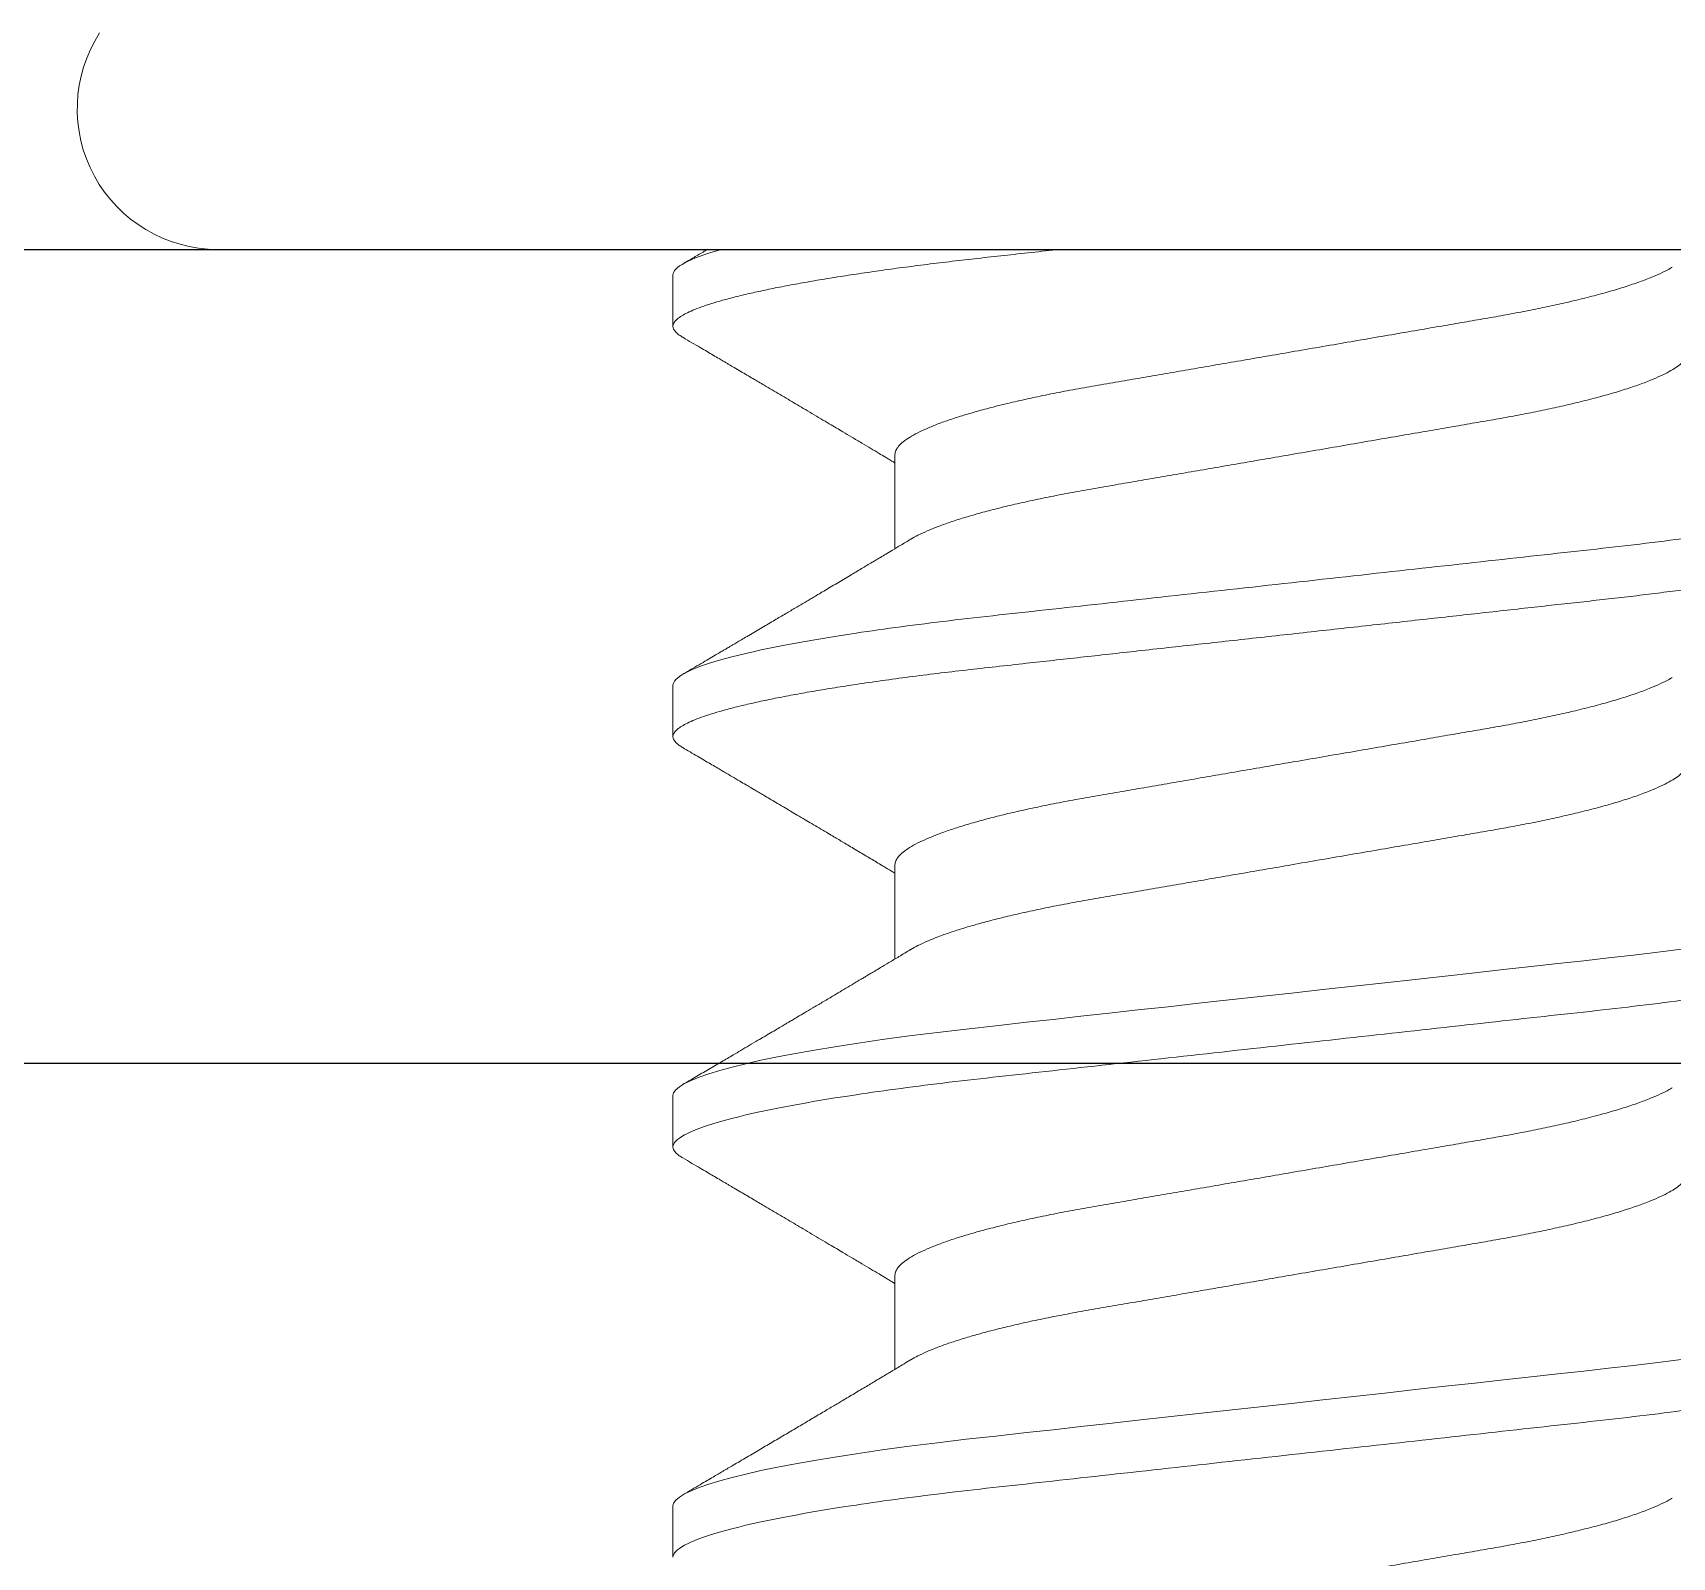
# Model space of a CAD drawing. Extents: x -22 to 360, y -93 to 44.
# Drawn here: x 5.8404 to 6.0922, y 28.1764 to 28.4104 of the extents above; entities that cross this region are included whole.
import ezdxf

# ---------------------------------------------------------------- set-up
doc = ezdxf.new("R2010")
doc.units = 0
doc.header["$MEASUREMENT"] = 0
doc.linetypes.add('SLD-Solid', pattern=[0])
doc.layers.get('0').update_dxf_attribs({"linetype": 'CONTINUOUS'})
doc.layers.add('VENT', color=5, linetype='CONTINUOUS')

# ---------------------------------------------------------------- blocks, each defined once
blk = doc.blocks.new('3203-1_Sash_Component')
for p, q in [((1.206998804752649, 2.189975178559418), (0.7222365883958766, 2.189975178559417)), ((0.5249989423481649, 2.064975178559417), (1.206998804752649, 2.064975178559417))]:
    blk.add_line(p, q)
blk = doc.blocks.new('3203_Sash_Assembly')
blk.add_blockref('3203-1_Sash_Component', (0, 0))
blk = doc.blocks.new('No 10 1.5 in')
at = {"color": 7, "linetype": 'SLD-Solid', "lineweight": 15}
for p, q in [((0, 0.1649385479491485), (0, -0.1649385479491556)), ((0.03149999923431324, -0.06090025105844177), (0.04595589244692633, -0.06090025105844177)), ((0.09449999999458214, -0.06090025105844177), (0.1089558129997954, -0.06090025105844177)), ((0.1574999938799522, -0.06090025105844177), (0.17195597188325, -0.06090025105844177)), ((0.003937499904282049, -0.09499999921857238), (0.01181249999930856, -0.09499999921857238)), ((0.06693749923226733, -0.09499999921857238), (0.07481250075960588, -0.09499999921857238)), ((0.1299375022842071, -0.09499999921857238), (0.1378125038115172, -0.09499999921857238)), ((0.1929374961695771, -0.09499999921857238), (0.2008125068634286, -0.09499999921857238))]:
    blk.add_line(p, q, dxfattribs=at)
at = {"color": 7, "linetype": 'SLD-Solid', "lineweight": 15, "flags": 128}
for points in [[(0.09674110493847365, 0.09347129187832337), (0.09707912186701151, 0.09401794889662796), (0.09754725812572929, 0.09456784171088373), (0.09800043455726382, 0.0948931446196255), (0.09843749617496655, 0.09499999921856528), (0.09887359530378603, 0.09489361211421965), (0.09932572674739504, 0.09456974835552501), (0.09979277218536708, 0.0940222938464359), (0.1002734391326499, 0.09324652780814802), (0.1007662976057873, 0.09223927861064851), (0.1012607052276735, 0.09102318765903306), (0.1017637569163981, 0.08958245180253499), (0.1022737293584726, 0.08791886768706547), (0.1027888442411609, 0.08603589110604304), (0.1033178464634261, 0.08389366585321056), (0.103848260336008, 0.08153552226134764), (0.1043780600490436, 0.0789703243947315), (0.1049052289591828, 0.07620849921624284), (0.1054277687560727, 0.07326189450567), (0.105943763628602, 0.07014362761148618), (0.1064513619314198, 0.06686787920321535), (0.1069477403638928, 0.06345731360235618), (0.1074324039316821, 0.05992056570917725), (0.1079038768185114, 0.05627369533813464), (0.1083608298731065, 0.05253298688445085), (0.1088020806090526, 0.04871476140958464), (0.1092267765362749, 0.04488276776043421), (0.1096655706339504, 0.04091267987323022), (0.110119150394155, 0.03680886561416941), (0.1105863516636987, 0.03258184132011621), (0.1110757635099731, 0.02815381038977449), (0.1115764685590932, 0.02362364105601245), (0.1120867984970459, 0.01900637793669802), (0.1126049750110383, 0.01431810720016813), (0.113129118956067, 0.009575789275494628), (0.1136572961878528, 0.00479705661523866), (0.1141874992295868, 0), (0.1147165472846439, -0.004786603584960858), (0.1152435786963224, -0.009555002953128167), (0.1157666134875228, -0.01428722391111137), (0.1162837175139089, -0.01896574486443114), (0.1167930116304774, -0.02357371309112466), (0.1172839176261675, -0.02801524407384903), (0.1177640345798068, -0.03235910535152442), (0.1182319050082583, -0.0365922162419352), (0.1186862180933304, -0.04070270146559096), (0.1192077862347958, -0.04542166070176989), (0.1197137162236004, -0.04995602832036639), (0.1202372551756241, -0.05438541590170587), (0.1207814922218802, -0.05869785191740817), (0.1213443832193093, -0.06286726666864695), (0.1219236456942951, -0.06686787920322956), (0.1224301165101735, -0.07013664727546853), (0.1229449655625956, -0.07324865340864051), (0.1234663320396976, -0.07618979943227089), (0.1239923276300487, -0.07894705966350557), (0.1245209540232963, -0.08150863673861153), (0.1250407713516779, -0.08382396332509501), (0.1255592961949503, -0.08593217147089405), (0.1260746219085149, -0.08782641375510991), (0.1265849060136759, -0.08950150190435124), (0.1270985450800879, -0.09098117731101496), (0.127603246749743, -0.0922269862526548), (0.128097296875751, -0.09323872706494285), (0.1285791188097107, -0.09401794889663506), (0.1290472550684285, -0.09456784171089794), (0.1295004314999346, -0.09489314461963261), (0.1299375022842071, -0.09499999921857238), (0.1299375022842071, -0.09499999921857238)], [(0.1597413279878879, 0.09347166770731263), (0.1600791157523815, 0.09401794889662796), (0.1605472520110993, 0.09456784171088373), (0.1610004284426338, 0.0948931446196255), (0.1614375083934476, 0.09499999921856528), (0.1618735983556974, 0.09489361211421965), (0.1623257297993064, 0.09456974835552501), (0.1627927660707087, 0.0940222938464359), (0.1632734421845896, 0.09324652780814802), (0.1637663098242683, 0.09223927861064851), (0.1642607174461546, 0.09102318765903306), (0.1647637599683094, 0.08958245180253499), (0.1652737324104123, 0.08791886768706547), (0.1657888381265025, 0.08603589110604304), (0.1663178403487677, 0.08389366585321056), (0.1668482542213781, 0.08153552226134764), (0.1673780631009834, 0.0789703243947315), (0.1679052320110941, 0.07620849921624284), (0.1684277626414428, 0.07326189450567), (0.1689437666805134, 0.07014362761148618), (0.1694513558167898, 0.06686787920321535), (0.1699477434158325, 0.06345731360235618), (0.1704323978170521, 0.05992056570917725), (0.1709038707039099, 0.05627369533813464), (0.1713608237584481, 0.05253298688445085), (0.1718020836609924, 0.04871476140958464), (0.1722267704216449, 0.04488276776043421), (0.1726655736858902, 0.04091267987323022), (0.1731191534460663, 0.03680886561416941), (0.17358635471561, 0.03258184132011621), (0.1740757573953147, 0.02815381038977449), (0.174576471611033, 0.02362364105601245), (0.1750867923824444, 0.01900637793669802), (0.1756049780629496, 0.01431810720016813), (0.1761291220080068, 0.009575789275494628), (0.1766572992397926, 0.00479705661523866), (0.1771874931149569, 0), (0.1777165503365836, -0.004786603584960858), (0.1782435725816924, -0.009555002953128167), (0.1787666165394626, -0.01428722391111137), (0.1792837205658202, -0.01896574486443114), (0.1797930146823887, -0.02357371309112466), (0.1802839206780789, -0.02801524407384903), (0.1807640284651484, -0.03235910535152442), (0.1812319080601696, -0.0365922162419352), (0.1816862211452417, -0.04070270146559096), (0.1822077801201658, -0.04542166070176989), (0.1827137192755117, -0.04995602832036639), (0.1832372582275639, -0.05438541590170587), (0.1837814952738199, -0.05869785191740817), (0.1843443771046793, -0.06286726666864695), (0.1849236487462349, -0.06686787920322956), (0.1854301195621133, -0.07013664727546853), (0.1859449686145069, -0.07324865340864051), (0.1864663442582071, -0.07618979943227089), (0.1869923215153904, -0.07894705966350557), (0.1875209570752077, -0.08150863673861153), (0.1880407744035892, -0.08382396332509501), (0.1885592900803204, -0.08593217147089405), (0.1890746157939134, -0.08782641375510991), (0.1895849182321854, -0.08950150190435124), (0.1900985572985689, -0.09098117731101496), (0.1906032498016543, -0.0922269862526548), (0.1910973090942321, -0.09323872706494285), (0.1915791218616221, -0.09401794889663506), (0.1920472581203398, -0.09456784171089794), (0.1925004345518744, -0.09489314461963261), (0.1929374961695771, -0.09499999921857238), (0.1929374961695771, -0.09499999921857238)]]:
    blk.add_lwpolyline(points, dxfattribs=at)
at = {"color": 7, "linetype": 'SLD-Solid', "lineweight": 15}
blk.add_arc((-0.02156145655311548, -0.1649385434468797), 0.02156145655312533, 237.1730441298763, 0, dxfattribs=at)
for points, knots in [([(0.03543750000000045, 0.09499999999999886), (0.03657415834214817, 0.09499999999999886), (0.0378991142613927, 0.09268791701879309), (0.04067498768051792, 0.08305751252510873), (0.04211816302279203, 0.07574920737565805), (0.04411795475084546, 0.06242721470328405), (0.04475728430122672, 0.05760981633699913), (0.04595176159619996, 0.04756227929834722), (0.04650754339053265, 0.04234246456156399), (0.0483782729100426, 0.02541681652785144), (0.04978076673577903, 0.01272758667624885), (0.05259423325557577, -0.01272758659820283), (0.05399672708165326, -0.02541681645313787), (0.05586745660207271, -0.04234246449513535), (0.0564232383968033, -0.04756227923506628), (0.05761771569109442, -0.05760981627707196), (0.05825704524116304, -0.06242721464575141), (0.06025683696856277, -0.07574920732734824), (0.0617000123107232, -0.08305751248573756), (0.06447588573030316, -0.09268791699912526), (0.06580084165011613, -0.09499999999090392), (0.0669374999930028, -0.09500000000000597)], [0, 0, 0, 0, 0.1249999999999998, 0.1249999999999998, 0.2499999999999995, 0.2499999999999995, 0.3124999999999994, 0.3124999999999994, 0.3749999999999994, 0.3749999999999994, 0.4999999999999994, 0.4999999999999994, 0.6249999999999996, 0.6249999999999996, 0.6874999999999997, 0.6874999999999997, 0.7499999999999996, 0.7499999999999996, 0.8749999999999998, 0.8749999999999998, 1, 1, 1, 1]), ([(0.04331249923365021, 0.09499999921856528), (0.04345709982487733, 0.09497949313575305), (0.04374801525716521, 0.09493823786911548), (0.04420084305212413, 0.09460208003955728), (0.04466772240840555, 0.09405791930206675), (0.04514845217482844, 0.09328119827328862), (0.04563834977153647, 0.0922802155796063), (0.04613572698269763, 0.09105674324585067), (0.0466387765241052, 0.08961601044258316), (0.04714874423854098, 0.08795242187075303), (0.04766736974045216, 0.08605661037293544), (0.04819285075032553, 0.0839286430698607), (0.04872325658527643, 0.0815705324762348), (0.04925304676504538, 0.07900537287829223), (0.04978021393708332, 0.07624358904020312), (0.05030274454534833, 0.07329701242593956), (0.050818742996114, 0.07017876166320036), (0.05132597322523225, 0.0669053624127045), (0.05182272344791272, 0.06349224534783104), (0.05230741258873195, 0.05995542254009223), (0.05277888099061556, 0.05630842330896257), (0.05323593694561168, 0.05256755143355463), (0.05367519327367631, 0.04876415199211692), (0.05410088290670956, 0.04488498442276523), (0.05454071070914779, 0.04091303240511479), (0.05499409065248528, 0.03680900186028424), (0.05546458261909493, 0.03255272094644823), (0.05595076920110387, 0.02815369971870041), (0.05645148719071358, 0.02362347349807692), (0.05696181774490583, 0.01900618832715395), (0.05747999341406285, 0.01431793349177468), (0.058004135515489, 0.009575656913966668), (0.05853230693600153, 0.004796985775868734), (0.05906211796269645, 3.487792426426495e-06), (0.05959153773733306, -0.00478653362491599), (0.06011856260263926, -0.00955487094289964), (0.0606415911091176, -0.01428705175933942), (0.06115869767708659, -0.01896555438571568), (0.06166499280521975, -0.02354638763373629), (0.06215891003324714, -0.02801513675673561), (0.0626390272124695, -0.03235909393880831), (0.06310693786386423, -0.03659236466640436), (0.06358952292470121, -0.04095941861592678), (0.06408397639717123, -0.04542946626106215), (0.06458746194596188, -0.04999858851115846), (0.06511238259668062, -0.05443276008583098), (0.06565642373351466, -0.05874545341609405), (0.06621940747567123, -0.06291498733791911), (0.06677041198582856, -0.06672055216581896), (0.06730513798149218, -0.07017161810697559), (0.06781998570630776, -0.07328362039388026), (0.06834134950810267, -0.07622473545841046), (0.06886733789934851, -0.07898195663262442), (0.06939280677198667, -0.08152824547499193), (0.06991576539135735, -0.08385755056181665), (0.07043427613501763, -0.08596574393495615), (0.07094961034420066, -0.08785996524817818), (0.07146333420041628, -0.08954637188998049), (0.07197352737469487, -0.09101612845412888), (0.07247823812696197, -0.09226196847780699), (0.0729722837686495, -0.09327374193852478), (0.07345416584095688, -0.09405301873411531), (0.07392214510363715, -0.09460292341791643), (0.07437601173083408, -0.09492838796325032), (0.07481219797017502, -0.09503521944172633), (0.0752479671131141, -0.09492989026689713), (0.07570103121668126, -0.0945998314552341), (0.076121465667768, -0.09412691111472071), (0.07639478587356052, -0.0936647089575473), (0.07650886907964605, -0.09347178687261248)], [0, 0, 0, 0, 0.01424476812865486, 0.02865840895167353, 0.0432268950796959, 0.05793514170729345, 0.07276706591999983, 0.08743815515948541, 0.1021953433286326, 0.1170211544903027, 0.1318976274178426, 0.147110801493816, 0.1623378279890787, 0.1775588282624868, 0.1927539737577396, 0.2079036258709644, 0.2229885187535137, 0.2379899014881748, 0.2528572655713296, 0.2676062059730764, 0.2822203343940949, 0.2966842687435243, 0.3109836020251439, 0.324935643395957, 0.3390368285845742, 0.3532922429060303, 0.3676879651923577, 0.3825065606515526, 0.3974389777796328, 0.412467609623751, 0.4275741379692864, 0.442739626983456, 0.4579446877519768, 0.4731696142613984, 0.4883613422573221, 0.5035333374808922, 0.5186660169647213, 0.5337401167200038, 0.5487368215735541, 0.5633728329914897, 0.5779000345216713, 0.5923026256450727, 0.606565693682329, 0.6233436129641299, 0.6399562494686851, 0.6567548830079576, 0.6737689341831647, 0.6909745101006867, 0.7083457979060983, 0.7233143643268639, 0.7383661196826838, 0.75348241383235, 0.7686441474411311, 0.7838317841113506, 0.7987544429446044, 0.813664386162631, 0.8285429932235358, 0.8433718940001713, 0.8584334353843754, 0.8734058998149824, 0.8882713785314987, 0.9030127839345093, 0.9176139267502444, 0.9320596092946507, 0.9463357090338217, 0.9605804771624766, 0.9749941179854954, 0.9895626041135177, 1, 1, 1, 1]), ([(0.1063124999791398, 0.09499999999999886), (0.1074491583246697, 0.09500000002724107), (0.1087741142392815, 0.09268791707278012), (0.111549987660112, 0.08305751261839589), (0.112993163004262, 0.07574920748110259), (0.1149929547356692, 0.06242721481351055), (0.1156322842872441, 0.05760981644670693), (0.1168267615846332, 0.04756227940368518), (0.1173825433789375, 0.04234246466667457), (0.1192532728989875, 0.0254168166280806), (0.1206557667257471, 0.01272758676699937), (0.1234692332484144, -0.01272758653342265), (0.124871727076254, -0.0254168164044728), (0.1267424565990609, -0.04234246446785761), (0.1272982383944452, -0.04756227921426159), (0.1284927156897879, -0.05760981626735884), (0.1291320452405103, -0.06242721464133183), (0.1311318369699279, -0.07574920733650004), (0.1325750123137084, -0.08305751250055238), (0.1353508857358747, -0.09268791701389745), (0.136675841656654, -0.09500000000000597), (0.1378124999999955, -0.09500000000000597)], [0, 0, 0, 0, 0.1249999999999998, 0.1249999999999998, 0.2499999999999996, 0.2499999999999996, 0.3124999999999995, 0.3124999999999995, 0.3749999999999994, 0.3749999999999994, 0.4999999999999996, 0.4999999999999996, 0.6249999999999997, 0.6249999999999997, 0.6874999999999997, 0.6874999999999997, 0.7499999999999998, 0.7499999999999998, 0.8749999999999999, 0.8749999999999999, 1, 1, 1, 1]), ([(0.1693125000068108, 0.09499999999999886), (0.1704491583497543, 0.09499999999105313), (0.1717741142695104, 0.0926879169994379), (0.1745499876890904, 0.0830575124863131), (0.1759931630313076, 0.07574920732801615), (0.1779929547587074, 0.06242721464648326), (0.1786322843088044, 0.05760981627781092), (0.1798267616031239, 0.04756227923579104), (0.1803825433977977, 0.04234246449588142), (0.1822532729182171, 0.02541681645389815), (0.183655766744323, 0.01272758659893469), (0.1864692332641198, -0.01272758667563068), (0.1878717270898278, -0.02541681652731853), (0.1897424566093946, -0.04234246456115898), (0.1902982384037273, -0.04756227929799195), (0.1914927156987005, -0.05760981633670781), (0.1921320452490818, -0.06242721470302115), (0.1941318369771352, -0.07574920737549462), (0.1955750123194662, -0.08305751252500926), (0.1983508857385914, -0.09268791701878598), (0.1996758416578075, -0.09500000000000597), (0.2008124999999836, -0.09500000000000597)], [0, 0, 0, 0, 0.1250000000000001, 0.1250000000000001, 0.2500000000000001, 0.2500000000000001, 0.3125000000000002, 0.3125000000000002, 0.3750000000000002, 0.3750000000000002, 0.5000000000000002, 0.5000000000000002, 0.6250000000000002, 0.6250000000000002, 0.6875000000000001, 0.6875000000000001, 0.7500000000000001, 0.7500000000000001, 0.8750000000000001, 0.8750000000000001, 1, 1, 1, 1]), ([(0.01574999961715662, 0.06090025105843466), (0.01593516144708929, 0.0608787765929435), (0.01630829434949987, 0.0608355018551805), (0.01689412808198654, 0.0604825721437976), (0.01750168520044326, 0.05991004832122826), (0.01812984900718106, 0.05909217375543108), (0.01877488947587835, 0.05803254350337994), (0.01943336493738457, 0.05673039177138151), (0.02012374279183859, 0.05513844350551977), (0.0208424670775571, 0.05323603249429709), (0.02158470401599288, 0.05100764053065632), (0.02232258055232705, 0.048529560922276), (0.02305065202244805, 0.04582262088135991), (0.02374242102064272, 0.04299751015118147), (0.02439492032243606, 0.04009951098102249), (0.02500621459921604, 0.03716907271537195), (0.025595524002199, 0.03413312856676498), (0.02615934462380665, 0.0310009380484928), (0.02671288129909044, 0.02775861278170311), (0.02729507548781385, 0.02439051955091998), (0.02791934627126125, 0.02076731730422665), (0.02858744374597677, 0.01689304304392181), (0.02929666250966534, 0.01277937358014469), (0.03002198547062562, 0.008572535781425472), (0.03075822116883842, 0.004302328293363189), (0.0314775338695199, 0.0001302982472850545), (0.03217449417070384, -0.003912079951561509), (0.03284482733795357, -0.007800041097823396), (0.03350692156934088, -0.01164019182441223), (0.03415685954189485, -0.01540987358739443), (0.03479100682352509, -0.01908778286080093), (0.03540583294360999, -0.02265445064868743), (0.03601831519506504, -0.02620428926112339), (0.03662291479338364, -0.0297213309408022), (0.03723149160305184, -0.03321187814007942), (0.03787441687944693, -0.03657731540778997), (0.03854293928054631, -0.03981956952821974), (0.03921501160851903, -0.04281560744828283), (0.03988379922083141, -0.04555826965658838), (0.04054414514965288, -0.04804604927877421), (0.04121338670466912, -0.05034816955988219), (0.04188746036612656, -0.05244783612515391), (0.04256230145759332, -0.05433350829469674), (0.04323340272611631, -0.05598545309452163), (0.04388490281809254, -0.05739876315072223), (0.04430678087362594, -0.05812490709863027), (0.04451064205926514, -0.05847579656594348)], [0, 0, 0, 0, 0.02110274636621311, 0.04252565986181784, 0.06423336040671852, 0.0861870954773865, 0.1083450749658934, 0.1306628836513364, 0.1530940084063283, 0.1778409328680002, 0.2026017225899867, 0.2273110647817155, 0.2519044400823812, 0.2763192805023977, 0.2983100351735918, 0.3200615193309768, 0.3415344379259821, 0.3626928600223346, 0.3837488391444071, 0.4051207584473054, 0.4267835984440386, 0.450902230586929, 0.4752713942670067, 0.4998320454855403, 0.5245221231593331, 0.5492774528089502, 0.571784807994173, 0.5942431006488326, 0.6166039410710602, 0.6388202398456755, 0.6608468370070302, 0.6826410115483115, 0.7041629597204028, 0.7274784304581634, 0.750641140113761, 0.774177331008971, 0.7980595015930234, 0.8222360287262432, 0.8444237991774312, 0.866763771969018, 0.8892091573893021, 0.911711735776448, 0.9342225055030822, 0.9566923536733256, 0.9790727486004074, 1, 1, 1, 1]), ([(0.07874999693996187, 0.06090025105843466), (0.07893516147976243, 0.06087877661444452), (0.0793082997642216, 0.06083550192914799), (0.07989411991650286, 0.06048257199136486), (0.08050168999471907, 0.05991004845355974), (0.08112984926196987, 0.0590921737663308), (0.08177488802368771, 0.05803254347591746), (0.08243336144232671, 0.05673039153426629), (0.08312374966044445, 0.0551384440191427), (0.0838424607345587, 0.05323603177198066), (0.08458471346773422, 0.05100764125548807), (0.08532258049348229, 0.04852956086033799), (0.0860506473978262, 0.04582262061289555), (0.08674241697906382, 0.042997510037182), (0.08739491808017874, 0.040099510802591), (0.08800621835234779, 0.03716907299696715), (0.08859552910277557, 0.03413312912093147), (0.0891593386042473, 0.03100093746175503), (0.08971287778069836, 0.02775861271524604), (0.09029507289679373, 0.02439051927625258), (0.09091935148097718, 0.02076731797679798), (0.09158744384012607, 0.01689304294845329), (0.09229666115965074, 0.01277937360969617), (0.09302198156245822, 0.008572535641839352), (0.0937582153722758, 0.004302327690069774), (0.0944775379798557, 0.0001302993509995076), (0.09517448775076787, -0.00391208079271621), (0.09584482666386407, -0.007800040815638454), (0.09650692135289773, -0.01164019149208428), (0.09715685188118073, -0.01540987468457899), (0.09779101505392873, -0.01908778134490774), (0.09840582533902875, -0.02265445168033153), (0.09901831522890348, -0.02620428891313509), (0.09962291361765097, -0.02972133090842988), (0.1002314871032297, -0.03321187881536503), (0.1008744274253104, -0.03657731417219168), (0.1015429330080906, -0.03981957058591945), (0.1022150170137479, -0.04281560698355236), (0.1028838012541087, -0.04555826977547639), (0.1035441499374201, -0.04804604892473918), (0.10421338354314, -0.05034816991422275), (0.1048874592694347, -0.05244783591780333), (0.105562299864431, -0.05433350890562849), (0.1062334010087511, -0.05598545086630935), (0.1068848406921745, -0.05739863804891598), (0.1073066570293122, -0.05812468314590546), (0.1075104571966676, -0.05847547115303797)], [0, 0, 0, 0, 0.02110288101926036, 0.0425259222318656, 0.06423376242995385, 0.08618763247481176, 0.1083457471134292, 0.1306636940814423, 0.1530949622041093, 0.1778420355920988, 0.2026029853512053, 0.2273124762486853, 0.2519059995745864, 0.2763209912705158, 0.2983118843096713, 0.3200635073773112, 0.3415365590198935, 0.3626951063358891, 0.383751215922155, 0.4051232696457995, 0.4267862479712127, 0.4509050274544046, 0.4752743399857728, 0.4998351412105941, 0.5245253718656875, 0.5492808593108999, 0.5717883495427035, 0.5942467835467676, 0.6166077625181929, 0.6388241967937098, 0.6608509367883095, 0.6826452401394094, 0.7041673236893006, 0.7274829388912092, 0.7506457920644374, 0.7741821348024446, 0.7980644471784805, 0.8222411283307381, 0.844429036258771, 0.8667691474702581, 0.8892146675754753, 0.9117173853900362, 0.9342282945948394, 0.9566982819896994, 0.9790788155871396, 1, 1, 1, 1]), ([(0.1417499999918732, 0.06090025105843466), (0.1419351593639249, 0.06087877657516572), (0.142308287374334, 0.06083550179447883), (0.1428941308174387, 0.06048257226567699), (0.1435016763521162, 0.05991004806668343), (0.1441298570236995, 0.0590921740512016), (0.144774888741722, 0.05803254335850738), (0.1454333689389671, 0.05673039202529395), (0.1461237360696259, 0.05513844301476922), (0.1468424720972052, 0.05323603297617296), (0.1475846998611132, 0.05100764000037827), (0.1483225878085932, 0.04852956158349286), (0.1490506495334785, 0.04582262053683905), (0.1497424193871666, 0.04299750994642437), (0.1503949240374141, 0.04009951153372526), (0.1510062100258267, 0.03716907233193467), (0.1515955205625801, 0.03413312841908578), (0.1521593446337306, 0.03100093825177908), (0.1527128799515651, 0.02775861260046497), (0.1532950763937606, 0.02439051934097591), (0.1539193535896857, 0.02076731782523211), (0.1545874505245877, 0.01689304402716374), (0.1552966501790252, 0.01277937181274069), (0.1560219831241341, 0.008572535361054179), (0.1567582385914932, 0.004302331157994388), (0.1574775167174494, 0.0001302946388506143), (0.1581745139598638, -0.003912076292806432), (0.158844812975417, -0.007800043157729419), (0.1595069143458829, -0.01164019212674816), (0.1601568574001817, -0.01540987378703562), (0.1607910176865346, -0.01908778142137635), (0.1614058275700927, -0.02265445178447578), (0.1620183219762907, -0.02620428799285435), (0.1626229010624911, -0.02972133257522813), (0.1632314943099686, -0.03321187788573354), (0.1638744293186392, -0.0365773143257897), (0.1645429363786661, -0.03981957054281793), (0.1652150199835205, -0.04281560699777032), (0.1658838043413482, -0.04555826975942523), (0.1665441529267468, -0.04804604897601195), (0.1672133868110564, -0.05034816972418099), (0.1678874615180632, -0.05244783662838159), (0.1685623058235706, -0.05433350600939235), (0.1692333927495611, -0.05598546030493878), (0.1698850797499176, -0.05739914354449382), (0.1703071463813899, -0.05812558838260173), (0.1705111935734749, -0.0584767865545075)], [0, 0, 0, 0, 0.02110234491712212, 0.04252485784342071, 0.06423214635114824, 0.08618547520784828, 0.1083430351248108, 0.1306604233698153, 0.1530911211667793, 0.1778375838335439, 0.2025979048864671, 0.2273067859789979, 0.251899693613529, 0.2763140740875733, 0.2983044165914158, 0.3200554868406953, 0.3415280009119663, 0.3626860263690482, 0.3837416088220202, 0.4051131275028055, 0.4267755635021507, 0.4508937391790402, 0.4752624330659442, 0.4998226281107189, 0.5245122494304436, 0.5492670994902051, 0.5717740438953024, 0.5942318980888578, 0.6165923172599813, 0.6388082039644833, 0.6608343925263525, 0.6826281502637023, 0.7041496950147832, 0.7274647186501783, 0.7506269997133965, 0.7741627532262277, 0.7980444677158433, 0.822220543612248, 0.8444078960727599, 0.8667474480063633, 0.8891924061948173, 0.9116945606606878, 0.9342049063117315, 0.9566743223836837, 0.9790542956912781, 1, 1, 1, 1]), ([(0.002739815693132641, 0.05846455377914594), (0.002834626380604277, 0.0583130431768808), (0.003145600301081686, 0.0578160966063308), (0.003683723682087248, 0.05672184324267704), (0.004373635685567479, 0.05514100415437184), (0.005092498042699845, 0.0532353176296283), (0.005834697474540462, 0.05100783182638224), (0.00657258143735362, 0.04852950987250892), (0.007300650527412245, 0.04582263437904999), (0.007992421559663399, 0.04299750695057014), (0.008644921587460885, 0.04009951188713501), (0.009256214651401251, 0.03716907243319412), (0.00984552484658252, 0.03413312873036745), (0.01040934346346489, 0.03100093793231906), (0.0109628805905686, 0.02775861279086911), (0.01154507492333323, 0.02439051958214122), (0.0121693446254767, 0.02076731704831047), (0.01283744685036936, 0.01689304353698162), (0.01354666082096401, 0.01277937330741707), (0.01427198460791601, 0.008572535696728778), (0.01500822183464834, 0.004302328407767675), (0.0157275343141805, 0.0001302982576802947), (0.01642449410803692, -0.003912080093087411), (0.01709482950502661, -0.007800040859052615), (0.01775692199458945, -0.01164019182143505), (0.01840685800692654, -0.01540987383292247), (0.01904100807061582, -0.01908778260711586), (0.01965583167745422, -0.02265445078425898), (0.0202683145357696, -0.02620428924161899), (0.02087291418979476, -0.02972133093020801), (0.02148149011918576, -0.03321187830185579), (0.02212441901644979, -0.03657731535377451), (0.02279294133700205, -0.03981956891170313), (0.0234650103234344, -0.04281560927275052), (0.02413379813594929, -0.04555826400495988), (0.02479414621114984, -0.04804607047639564), (0.02546337881761929, -0.05034808959305792), (0.02613747281034762, -0.05244813637127521), (0.02681225491630812, -0.05433238770032034), (0.02748357124406198, -0.05598961979250561), (0.02816921750641654, -0.05745853218517283), (0.02886394527087077, -0.05870495112554153), (0.02956186404003347, -0.05969818450095232), (0.03023599491771733, -0.06039346526829803), (0.03088451839477102, -0.06082174043010014), (0.03129596088177777, -0.0608742239618465), (0.03149999923431324, -0.06090025105844177)], [0, 0, 0, 0, 0.009788751576788475, 0.0321065750744111, 0.05453771608528623, 0.07928465782314247, 0.1040454642797842, 0.1287548215233109, 0.1533482134454843, 0.1777630714408982, 0.199753841502567, 0.2215053398436806, 0.2429782729512233, 0.2641367083676784, 0.2851927017204985, 0.3065646354676738, 0.3282274901053035, 0.3523461406491263, 0.3767153186575831, 0.4012759864755078, 0.4259660819333106, 0.4507214283138927, 0.4732287987107802, 0.4956871076421319, 0.5180479620876012, 0.5402642748008214, 0.5622908879080819, 0.5840850761409768, 0.6056070388587423, 0.6289225253543351, 0.6520852506645207, 0.6756214594704034, 0.6995036461952937, 0.7236801875584503, 0.7458679730053106, 0.7682079608954362, 0.7906533592914556, 0.8131559550913868, 0.8356667400319934, 0.8581366033885525, 0.8805170156238202, 0.9049748365587035, 0.9292067549998463, 0.9531558560950693, 0.9767695309777898, 1, 1, 1, 1]), ([(0.06574048389364862, 0.0584634537918518), (0.06583507274089584, 0.05831229213653444), (0.06614582617464748, 0.05781567964139356), (0.06668372523392918, 0.05672182786301505), (0.06737363513542505, 0.0551410087681532), (0.06809249601411693, 0.05323531615756849), (0.0688347004882246, 0.05100783249024232), (0.06957257912930004, 0.04852950961389979), (0.07030064776756717, 0.04582263412780208), (0.07099242562213703, 0.04299750744977615), (0.07164491922719662, 0.04009951157801339), (0.07225621469373777, 0.03716907250808532), (0.07284552467064032, 0.03413312880601893), (0.07340934178665748, 0.03100093786549962), (0.07396287837070759, 0.02775861258725598), (0.07454507647923947, 0.02439051980434215), (0.0751693450941957, 0.02076731700617529), (0.07583744788257718, 0.01689304358060184), (0.07654666081759842, 0.01277937305423649), (0.07727198829411464, 0.008572535994233021), (0.07800822519675421, 0.004302328857463067), (0.07872752869104716, 0.0001302972232295474), (0.07942449762225579, -0.003912079618565656), (0.08009483205202628, -0.007800040945852516), (0.08075692654045952, -0.01164019163131513), (0.08140686227812921, -0.01540987352631618), (0.08204100475427367, -0.01908778340900597), (0.08265583861373216, -0.02265444970083053), (0.08326830757414427, -0.02620429002391944), (0.08387291157993104, -0.0297213307589459), (0.08448148475923745, -0.03321187870608355), (0.08512442047182844, -0.03657731516922524), (0.08579294551753947, -0.0398195685880296), (0.08646501029301135, -0.04281560945678109), (0.08713379903733198, -0.0455582639879708), (0.08779414717733403, -0.04804607036540887), (0.08846337845352537, -0.05034808950665592), (0.08913746416851609, -0.05244813709663987), (0.08981226749054372, -0.05433238667346529), (0.09048356071988906, -0.05598962061895918), (0.09116922548923867, -0.05745853170724757), (0.09186394269642051, -0.05870495135672371), (0.09256187071122213, -0.05969818427067253), (0.09323598874556183, -0.06039346539495227), (0.09388451405368414, -0.0608217404329281), (0.09429595993933049, -0.06087422396130648), (0.09449999999458214, -0.06090025105844177)], [0, 0, 0, 0, 0.009766010880756985, 0.0320843471888925, 0.05451600224551967, 0.07926351175741309, 0.1040248890633406, 0.1287348110218059, 0.1533287677425866, 0.177744189660237, 0.1997354621102632, 0.2214874605016754, 0.2429608867450473, 0.2641198070948443, 0.2851762840082794, 0.3065487105707887, 0.3282120627058832, 0.3523312671456582, 0.3767010048035462, 0.4012622388416771, 0.4259529002217577, 0.450708810710266, 0.4732167024098506, 0.4956755282048558, 0.5180368972671036, 0.5402537191118378, 0.5622808348928885, 0.5840755267535993, 0.6055979776538241, 0.6289139996003356, 0.6520772568532089, 0.6756140101864457, 0.6994967474379948, 0.7236738419167086, 0.7458621369163122, 0.7682026378545804, 0.7906485495254537, 0.8131516599034938, 0.8356629706382184, 0.8581333412315831, 0.8805142739905351, 0.9049726544543549, 0.9292051315117287, 0.9531547763922921, 0.9767689935739656, 1, 1, 1, 1]), ([(0.128740303614336, 0.05846375628836142), (0.1288349515721734, 0.05831249875668476), (0.1291457588829132, 0.05781579552360938), (0.1296837228288155, 0.05672183161162536), (0.1303736414071182, 0.05514100806133371), (0.1310924909533071, 0.05323531594213193), (0.1318347053824596, 0.05100783270000875), (0.1325725826443716, 0.04852950985046789), (0.1333006468218514, 0.04582263419124644), (0.1339924171127223, 0.04299750680743841), (0.1346449180429659, 0.04009951161980752), (0.1352562183587338, 0.03716907278200665), (0.1358455290977076, 0.03413312917729172), (0.1364093386021636, 0.03100093744684074), (0.1369628777778189, 0.02775861271930324), (0.1375450728941416, 0.02439051927514413), (0.1381693514782683, 0.02076731797713194), (0.1388374438374171, 0.01689304294835381), (0.1395466611569702, 0.01277937360971748), (0.1402719815597493, 0.008572535641832246), (0.1410082153695953, 0.004302327690069774), (0.1417275379771468, 0.0001302993509995076), (0.1424244877480874, -0.00391208079271621), (0.1430948266611551, -0.007800040815638454), (0.1437569213501888, -0.01164019149207718), (0.1444068518785002, -0.01540987468462163), (0.1450410150512198, -0.01908778134476563), (0.1456558253363482, -0.02265445168087155), (0.1462683152261093, -0.02620428891107451), (0.1468729136152831, -0.0297213309168427), (0.1474814870992986, -0.03321187878406562), (0.1481244274273763, -0.03657731429184707), (0.1487929329872486, -0.03981957012990023), (0.1494650170772047, -0.04281560864785661), (0.1501338010264703, -0.04555826411629482), (0.1507941507846056, -0.04804607030965258), (0.1514633803485594, -0.05034808960087389), (0.1521374712127681, -0.05244813650023161), (0.1528122552990112, -0.05433238763230008), (0.1534835667845584, -0.05598962015760378), (0.1541692311053566, -0.05745853144763657), (0.1548639301530557, -0.05870495189555669), (0.1555618789386131, -0.05969818400140525), (0.156235986222157, -0.06039346556117664), (0.1568845341784026, -0.0608217402564577), (0.1572959625930253, -0.0608742239117035), (0.1574999938799522, -0.06090025105844177)], [0, 0, 0, 0, 0.009772288548381152, 0.03209048344726987, 0.0545220007597012, 0.07926934906381912, 0.1040305738932071, 0.1287403392893102, 0.1533341358255466, 0.1777493987484968, 0.1997405360852741, 0.221492400792477, 0.2429656909799624, 0.2641244733470212, 0.2851808168463658, 0.3065531079929238, 0.3282163269731424, 0.3523353743927231, 0.3767049576436607, 0.4012660317153063, 0.4259565366550601, 0.4507122991098728, 0.473220039378195, 0.4956787228738103, 0.5180399502541552, 0.5402566313328395, 0.5622836160232861, 0.5840781614880859, 0.6056004841275773, 0.6289163583434938, 0.6520794688336911, 0.6756160730377762, 0.6994986507232793, 0.7236756004551576, 0.7458637548694576, 0.7682041142580437, 0.7906498837113511, 0.8131528515094136, 0.8356640107887169, 0.8581342478034751, 0.8805150387565684, 0.9049732556270366, 0.9292055876232751, 0.953155080758601, 0.9767691563867517, 1, 1, 1, 1]), ([(0.1917398116719937, 0.05846455377914594), (0.1918346212656843, 0.05831304317632657), (0.1921455916664172, 0.05781609649580588), (0.1926837115901776, 0.05672184258766322), (0.1933736522424283, 0.05514100564052882), (0.1940924760061762, 0.05323531564573614), (0.1948347176788729, 0.05100783389009678), (0.1955725659796599, 0.04852950790058941), (0.1963006658663744, 0.04582263557629318), (0.1969924298090575, 0.04299750724668172), (0.1976449225969645, 0.04009951179839533), (0.1982562065035154, 0.03716907128185198), (0.1988455361872639, 0.0341331300938208), (0.1994093397605354, 0.03100093719469044), (0.1999628842850143, 0.02775861362359677), (0.2005450633314467, 0.02439051835025907), (0.2011693469035549, 0.02076731820240241), (0.2018374353606305, 0.01689304208954923), (0.2025466634949282, 0.01277937346398517), (0.2032719992155023, 0.008572537598737995), (0.2040082146019699, 0.004302326517048982), (0.2047275419184871, 0.0001302995023451103), (0.2054244907491238, -0.003912080801988793), (0.2060948290622377, -0.007800040923918061), (0.206756926950959, -0.01164019055982379), (0.2074068449784932, -0.0154098753437637), (0.2080410012666789, -0.01908778342378525), (0.2086558510144414, -0.02265444788737625), (0.2092682965774202, -0.0262042919940626), (0.2098729255760361, -0.02972132888619683), (0.2104814761587477, -0.03321187981254781), (0.2111244226554447, -0.03657731411138343), (0.2117929265028806, -0.03981957017947479), (0.2124650110595212, -0.04281560863530842), (0.2131337948648877, -0.0455582641209773), (0.2137941447652167, -0.0480460703030019), (0.2144633738982407, -0.05034808962286519), (0.2151374663485228, -0.05244813641873236), (0.2158122446094808, -0.0543323881816633), (0.2164835780946817, -0.0559896192313829), (0.2171692131272493, -0.05745853261333878), (0.2178639565586309, -0.05870495068791115), (0.2185618641181009, -0.05969818455307063), (0.2192359836680282, -0.06039346545891533), (0.2198845227765673, -0.06082174037953791), (0.2202959669348843, -0.06087422394660535), (0.2205000060984332, -0.06090025105844177)], [0, 0, 0, 0, 0.0097887485268281, 0.03210657205748636, 0.05453772488205703, 0.07928465258325271, 0.1040454742167285, 0.1287548196598692, 0.1533482243901573, 0.177763081050279, 0.1997538440137037, 0.2215053385029853, 0.2429782794510731, 0.2641367097421866, 0.2851927028701387, 0.3065646303922495, 0.3282274889028453, 0.3523461349885367, 0.37671532130316, 0.4012759953780273, 0.4259660806979009, 0.4507214312240726, 0.4732287969701849, 0.4956871067598806, 0.518047962055947, 0.5402642648448571, 0.5622908830127259, 0.5840850824314763, 0.605607030734663, 0.6289225248487081, 0.652085242146521, 0.6756214547084015, 0.6995036349948025, 0.7236801824293139, 0.7458679676392191, 0.7682079552907641, 0.7906533512530378, 0.813155944608303, 0.8356667293085049, 0.858136601218998, 0.8805170110329257, 0.9049748381751632, 0.9292067500006199, 0.9531558446233902, 0.9767695273202343, 1, 1, 1, 1]), ([(0, -0.0356249997069682), (0.0001602109398106677, -0.03707510692448324), (0.0004788610265791249, -0.039959284441764), (0.0009420345954538334, -0.04414135147572296), (0.001386944089233566, -0.04819883700433536), (0.001838557668008889, -0.05214479922020132), (0.002307161601606822, -0.05599916402500327), (0.002790773582603379, -0.05975566934542798), (0.003288522631748947, -0.06339671917863399), (0.003793975612097711, -0.06687262985756348), (0.00430514088708378, -0.07017162615188255), (0.00481998283203211, -0.0732836183866965), (0.005341353604961796, -0.07622473576879685), (0.005867333454574464, -0.07898195675730335), (0.006392809110536746, -0.08152824539271819), (0.006915766093527509, -0.08385755059229183), (0.00743428015414338, -0.08596574377967414), (0.007949606108581975, -0.0878599654345038), (0.008463335877934242, -0.08954637180134739), (0.008973527230068612, -0.09101612845348228), (0.009478235910819421, -0.09226196852264223), (0.009972284829416367, -0.09327374191011018), (0.01045416606547178, -0.09405301874495109), (0.01092214546164882, -0.09460292339307586), (0.01137601237695662, -0.09492838804785464), (0.01181219732933414, -0.09503521911993573), (0.01224796447786503, -0.09492989147160102), (0.01270103102532971, -0.0945998268560686), (0.013121390140725, -0.09412701017689074), (0.01339463278429776, -0.09366494377204049), (0.01350863915536138, -0.09347215353504623)], [0, 0, 0, 0, 0.03640053288885112, 0.07239850771529671, 0.1079706824394455, 0.1436823846620939, 0.1798212465149505, 0.2163495333929974, 0.2532267471728696, 0.2904096489924641, 0.3268288229204663, 0.3634503960779222, 0.4002289980211298, 0.4371181513432872, 0.4740703332367849, 0.510377810617672, 0.5466543503537926, 0.5828546440158455, 0.6189340053991718, 0.6555793891012844, 0.6920080442456532, 0.7281764008189816, 0.7640428802509855, 0.799568094717807, 0.8347150675942457, 0.8694494372932616, 0.9041075758234662, 0.93917659067019, 0.9746223499978206, 1, 1, 1, 1]), ([(0.04451044039490171, -0.05849184263058049), (0.04480953027479018, -0.0589896679862818), (0.04536311198631893, -0.05991108670022527), (0.0461252816357387, -0.06118248830797057), (0.04675291967708972, -0.06223075676113154), (0.04725307742165796, -0.06306699881551481), (0.04767084206216055, -0.06376601660748094), (0.04824644671691658, -0.0647297981545023), (0.04904821177353824, -0.06607376224721406), (0.04992562428719793, -0.06754689035577144), (0.05068204093282702, -0.06881843230733864), (0.0512850575621826, -0.06983298612543365), (0.05188199572523899, -0.07083810869852414), (0.05245523505709571, -0.0718041071762201), (0.05297696015537667, -0.07268389257081509), (0.05342273036802681, -0.07343604414627691), (0.0538205154670095, -0.07410755160774585), (0.05431576579982789, -0.07494394769433654), (0.05498115942012305, -0.07606841667067954), (0.05584816784141822, -0.07753483411097051), (0.05683983596020425, -0.07921371666776622), (0.0579485619659863, -0.08109262584950017), (0.05891804270356715, -0.08273729081614789), (0.05967503923073991, -0.08402248389275968), (0.06014648951446588, -0.08482318891960006), (0.06051478993856563, -0.08544893715946955), (0.0608080036802221, -0.08594723256051395), (0.06103647799039891, -0.08633556387279384), (0.06126409738391203, -0.08672253170259125), (0.06153194869108347, -0.08717794377761123), (0.06189886037179804, -0.0878019245129309), (0.06236869720714822, -0.08860120942689065), (0.06294147557991892, -0.08957593865463309), (0.06361715696471038, -0.09072629772737173), (0.06439577265422258, -0.09205247006126882), (0.06494894044976718, -0.09299526928606383), (0.06524272589376778, -0.09349598659305514)], [0, 0, 0, 0, 0.04282788563622886, 0.07926959696260197, 0.1093061261546854, 0.1329221389113413, 0.151120552785345, 0.1693552929005278, 0.2157011466482214, 0.2665184166405378, 0.2957896922469319, 0.3247999789145007, 0.3535485052192361, 0.3819937184974628, 0.4076316883807818, 0.428975161645404, 0.4464674651710991, 0.4651835695424793, 0.5006510771522623, 0.542813755786093, 0.5908018466355822, 0.6444331822061338, 0.7036857501152366, 0.7315797338345024, 0.754421656910881, 0.7722076160817118, 0.7851259191058375, 0.7970632448367162, 0.8054336452999615, 0.8182310654520185, 0.8360223889885563, 0.8588104053510704, 0.8865977745212337, 0.9193887338142817, 0.9571876439260938, 1, 1, 1, 1]), ([(0.1075100905342481, -0.05849126513724912), (0.1078708346679491, -0.05909177287942668), (0.1085409986475838, -0.06020735209671102), (0.1094674173039607, -0.06175361211542452), (0.1102093725037037, -0.06299377785254734), (0.1107821075573838, -0.06395224414223577), (0.111200917800744, -0.06465367891370732), (0.1115290105400391, -0.06520352574678157), (0.1118273663398099, -0.06570374057613293), (0.1121584772075721, -0.06625914708605762), (0.1126507519211373, -0.06708540147366904), (0.1132702588967902, -0.06812604061556726), (0.1139783029341288, -0.06931672905741237), (0.1147566079277453, -0.0706267887847929), (0.1155858733820025, -0.07202414777290045), (0.1164434939192347, -0.07347092144112821), (0.1171905834303004, -0.07473242076454767), (0.1178083217740777, -0.07577633106640036), (0.1182843643613296, -0.07658125983536479), (0.1186318150068928, -0.07716899860400872), (0.1189388544108283, -0.07768852166606166), (0.1192935862321178, -0.07828893828623507), (0.1197662733135303, -0.07908932580294703), (0.1203145915152959, -0.0800182520608601), (0.1208878370750313, -0.08098992333302135), (0.1215350072261856, -0.08208749732013132), (0.122233169960424, -0.08327220474753716), (0.1229823547171804, -0.08454433332346412), (0.1238109063934871, -0.08595199000032494), (0.1247831144943916, -0.08760484853029027), (0.1259254642292547, -0.08954851295176525), (0.127091964099634, -0.09153476050715881), (0.1278696701503463, -0.09286019750382479), (0.1282423027006416, -0.09349527160131288)], [0, 0, 0, 0, 0.05166343882524081, 0.09597654551243699, 0.1329146064225973, 0.1582277919015568, 0.1783118874929299, 0.1931589907464671, 0.2054446241338388, 0.2212589753312754, 0.2408406679367308, 0.2763692995072941, 0.3105667464254918, 0.3429911665831699, 0.3887327430761275, 0.4303845498521419, 0.4670127956031384, 0.4968481857338094, 0.5198378244701124, 0.5359783626325454, 0.5471962776585992, 0.5643362782432005, 0.5874022459997631, 0.615739402005444, 0.6438764984157258, 0.6705914792002036, 0.7096950914690809, 0.7452774120173139, 0.7794564775461089, 0.8301403359796645, 0.8866781945485244, 0.9457026297705152, 1, 1, 1, 1]), ([(0.1705099835874364, -0.0584910863893171), (0.1707235541597356, -0.0588465049629292), (0.1711122171039108, -0.05949330769296779), (0.1716368169515476, -0.06036775651143955), (0.1720456693463461, -0.06104977821363633), (0.1723400695964301, -0.06154126591663811), (0.1725522956645591, -0.06189570439418191), (0.1728197567949792, -0.06234259940283948), (0.1732154245236188, -0.06300396059663171), (0.1737115800079323, -0.06383417893079013), (0.1742211105545834, -0.06468744221452027), (0.174719590776391, -0.06552291760870332), (0.1752520857739341, -0.0664161784897459), (0.1758042732216722, -0.06734321187339276), (0.1763418585535419, -0.0682464907256417), (0.1768204444011872, -0.06905131829967814), (0.1772568010097473, -0.06978547791491252), (0.1776904607522169, -0.07051559678009767), (0.1781713440413455, -0.07132559325896892), (0.1786991082037446, -0.07221509523134273), (0.1792505451305999, -0.07314501018734632), (0.1798023727378677, -0.07407626675207268), (0.1805403022141832, -0.0753228209720973), (0.1814721171031692, -0.07689859650988495), (0.1826264715667492, -0.07885221396301745), (0.1837977642865098, -0.08083697609869489), (0.1847910386346996, -0.08252177117083193), (0.1856137618020171, -0.08391841617093831), (0.186228401344863, -0.08496230596638554), (0.186783787213443, -0.08590602073872589), (0.1871861032464608, -0.08658993480784716), (0.1874831383867672, -0.08709493470219343), (0.1877447790918438, -0.08753990304769843), (0.188091550857223, -0.08812972282173348), (0.1885349945193298, -0.08888415598590882), (0.1890750716479488, -0.08980335107168003), (0.1897117911603914, -0.09088744577942265), (0.1904451398083893, -0.09213662750518381), (0.1909660855312438, -0.09302449768891563), (0.191242709081223, -0.09349595909337438)], [0, 0, 0, 0, 0.03056121954191127, 0.05561634000190235, 0.07515433376987862, 0.0891661582258333, 0.09784059090553271, 0.1056011026197197, 0.1275505553001239, 0.1546406629633322, 0.1768827105756865, 0.2007952572813562, 0.2263422024047896, 0.253525986263637, 0.2803202890704682, 0.3038133372755241, 0.3225392504091731, 0.3432586058376511, 0.3664298905900952, 0.392062108924588, 0.4196646528476663, 0.4463890913399159, 0.471847056185655, 0.5263204506868435, 0.5826885865036877, 0.6386744652302341, 0.696284540827193, 0.7268051470580373, 0.7581437519920714, 0.785564414516209, 0.8075089843590234, 0.8166237701469489, 0.8287442452628679, 0.8455521546194981, 0.8670498376445251, 0.8932396252167778, 0.9241250733139783, 0.9597102142254099, 1, 1, 1, 1]), ([(0.01350729396256156, -0.09349595909337438), (0.01378391211295593, -0.0930244965381064), (0.01430484952078359, -0.09213662102776254), (0.01503821596230637, -0.0908874488387994), (0.01567493504802542, -0.08980335121956529), (0.01624435251966361, -0.08883422453335754), (0.01673001773343685, -0.0880079640967395), (0.01711933651421305, -0.08734580538332892), (0.01741623629146716, -0.08684096149993792), (0.01774669023410524, -0.08627917792611584), (0.01819065750240156, -0.08552460381264382), (0.01891589830043472, -0.08429248780477394), (0.01982154752832344, -0.08275490251540418), (0.02076654103251485, -0.08115195446069379), (0.02158474655880127, -0.07976515921655647), (0.0223012015585482, -0.07855163435462487), (0.02301448302438303, -0.07734433951261366), (0.02371750570489439, -0.07615522657327745), (0.02443557219328341, -0.07494109008081296), (0.02520504408536794, -0.07364160964742439), (0.02599237225695106, -0.07231366922859195), (0.0267402198722948, -0.0710533180866193), (0.02740763151697934, -0.06992944033866877), (0.02809327062954026, -0.0687758200369899), (0.02886393269179166, -0.06748042180424818), (0.02972196057623933, -0.06604002735591763), (0.03055396080037553, -0.0646452779414517), (0.03127896302109434, -0.06343149825528371), (0.03177762464400757, -0.06259763620585801), (0.03207912735086893, -0.06209382184621859), (0.03224828887243802, -0.0618112224853391), (0.03246179266503191, -0.06145469099850231), (0.03264887224727886, -0.06114233936008162), (0.03277114576732743, -0.06093839556014302), (0.03279401511906599, -0.06090025105844177)], [0, 0, 0, 0, 0.04327736137222551, 0.08150150820098072, 0.1146773159127957, 0.142809207625004, 0.170485823464711, 0.1905512543291733, 0.2036184531564082, 0.2168510659262743, 0.2421501554521523, 0.2729306310773273, 0.3300409515660628, 0.3834208325273877, 0.4202425379937866, 0.4575015549510903, 0.4950161299777571, 0.5311321829274752, 0.5673224006804813, 0.6075362698302053, 0.6503795616677565, 0.6899024590263979, 0.7238400443771839, 0.7539367037628016, 0.7961258897574113, 0.8431757318811177, 0.8866629448489165, 0.9246949093059323, 0.9551013930078828, 0.9635803410886647, 0.9711763420672145, 0.9811753122051224, 0.9964791362332556, 1, 1, 1, 1]), ([(0.07650750784540605, -0.09349559243094063), (0.0769496019372582, -0.09274215766431837), (0.0777843656825894, -0.09131951927300008), (0.0789635241736164, -0.08931196394556196), (0.07999511128616632, -0.08755689433758818), (0.08087916541137474, -0.086053891610959), (0.0816053776326271, -0.08481994873421428), (0.08217941749381907, -0.08384511231958669), (0.08260688051802845, -0.08311945287590561), (0.08291526195188226, -0.08259613686404776), (0.08316465193462363, -0.08217298373010351), (0.08345771262509061, -0.08167586036076102), (0.08386246679350506, -0.08098942559901445), (0.08436599784545251, -0.08013591022297106), (0.08495690605036543, -0.07913471758604373), (0.08558310816204084, -0.07807438480353568), (0.08623495615279353, -0.07697137736796833), (0.08689395329619742, -0.0758569437288088), (0.0875411674703912, -0.07476326844658132), (0.08820146270727491, -0.07364831873808697), (0.0888466157879293, -0.07255971128508065), (0.08947746650488853, -0.07149614467462584), (0.09003972587839826, -0.07054891190449553), (0.09051857437418676, -0.06974279449003262), (0.09097244216627587, -0.06897913492559837), (0.09146121975743426, -0.0681572977015179), (0.09200788136536175, -0.06723881912108709), (0.09258296977441205, -0.0662734192689669), (0.0931525196681946, -0.06531818284739188), (0.093697629397127, -0.06440477540421341), (0.09423574164907222, -0.0635038814714477), (0.09482095042511673, -0.06252515442057671), (0.09534430580009712, -0.06165052751019573), (0.0956837826345236, -0.06108433245342582), (0.09579415337776709, -0.06090025105844177)], [0, 0, 0, 0, 0.06920733064673175, 0.1306775448910101, 0.184424603071383, 0.2304601923201271, 0.2687938543231079, 0.2978338648972489, 0.3200696315831131, 0.3355050665560792, 0.3459472225926554, 0.3589744582922634, 0.3812157793619655, 0.4090696715493634, 0.4374708774592909, 0.4733022464317808, 0.5066100214539283, 0.5389541495434164, 0.5758525147578806, 0.6072713780131307, 0.641593484810009, 0.6760846877929692, 0.7052189036551494, 0.7288442272215667, 0.7503512761314876, 0.7755838097356876, 0.804583983178318, 0.8350135022882723, 0.8645908000608414, 0.8926747542924816, 0.9192671302479009, 0.9477091977051337, 0.9829992089894004, 1, 1, 1, 1]), ([(0.1395072908998714, -0.09349595909337438), (0.1397839088104149, -0.09302449617378272), (0.1403048461694141, -0.09213661929077688), (0.1410382214161814, -0.09088745136553911), (0.1416749350758266, -0.08980334969056969), (0.1422443569774714, -0.0888342270922422), (0.1427300127641047, -0.0880079622908525), (0.1431193292462467, -0.08734581064214808), (0.1434161947891539, -0.0868410332106535), (0.1437464660381238, -0.08627954099316781), (0.1441900367522919, -0.08552565705513615), (0.1449146706610804, -0.0842945751235078), (0.1458200457693124, -0.08275745428218784), (0.1467652693889363, -0.08115412522148802), (0.1475840893651252, -0.07976625537314419), (0.1483010094483461, -0.07855196933216035), (0.1490144524287871, -0.07734437832816354), (0.1497175110247895, -0.0761552283352458), (0.1504355763339618, -0.07494109131528148), (0.1512050414019939, -0.07364160666876529), (0.1519923782481669, -0.07231367232734698), (0.1527402176850785, -0.07105331634468826), (0.1534076319940425, -0.0699294419870995), (0.1540932637744845, -0.06877581823745516), (0.1548639282230795, -0.06748042233110851), (0.1557219542672499, -0.06604002633081052), (0.1565539588757474, -0.06464527953320953), (0.1572789565882999, -0.06343149715383589), (0.1577776208876571, -0.06259763670576035), (0.1580791221987567, -0.06209381876612952), (0.1582483004355026, -0.06181122712546028), (0.1584617954657119, -0.06145468856308156), (0.1586488805725139, -0.06114234114959771), (0.1587711504289473, -0.06093839561139447), (0.1587940189312462, -0.06090025105844177)], [0, 0, 0, 0, 0.0432774279243872, 0.08150169655676819, 0.114677512931388, 0.1428094532760094, 0.1704860099618927, 0.1905514799139045, 0.2036181494032219, 0.2168455076417857, 0.2421226219929596, 0.272865268898808, 0.3299357879581745, 0.3833488603566679, 0.4202146398287673, 0.4574970771442617, 0.495015439254483, 0.5311316269389605, 0.5673218875500242, 0.6075357427052203, 0.6503791468387822, 0.6899020294214016, 0.723839654962578, 0.7539362881988285, 0.7961255241557395, 0.8431754219979514, 0.8866627174456696, 0.9246946959313754, 0.9551012156420297, 0.96358020481724, 0.9711763700939695, 0.9811753210059461, 0.9964791631575449, 1, 1, 1, 1]), ([(-3.222622126486385e-06, -0.08967024912163879), (9.788376814867661e-05, -0.08984233060932922), (0.000508587975446062, -0.09054134271728742), (0.001257250250688458, -0.09181645107264558), (0.001904517686398322, -0.09291958685148671), (0.002242517167161395, -0.09349563826374663)], [0, 0, 0, 0, 0.1349769365059143, 0.5482897328480912, 1, 1, 1, 1]), ([(0.1378125038115172, -0.09499999921857238), (0.1379570842684075, -0.09497989003040175), (0.1382479592510322, -0.09493943325025356), (0.1387010388291401, -0.09459721043013758), (0.1391213879295492, -0.09412745465605354), (0.1393946315845369, -0.09366507463496987), (0.1395086383842852, -0.09347215353504623)], [0, 0, 0, 0, 0.2654767070706209, 0.5341007644728744, 0.8056105608533901, 0.9999999999999999, 0.9999999999999999, 0.9999999999999999, 0.9999999999999999])]:
    blk.add_open_spline(points, degree=3, knots=knots, dxfattribs=at)
blk.add_open_spline([(-5.684341886080801e-14, -0.08756462956620226), (0.001419566719107479, -0.09258511657303359), (0.002776852875683744, -0.09499999999884778), (0.003937499999125293, -0.09500000000000597)], degree=3, dxfattribs=at)

msp = doc.modelspace()

# ---------------------------------------------------------------- block references
at = {"rotation": 270}
msp.add_blockref('No 10 1.5 in', (6.033677302574176, 28.37717088673396), dxfattribs=at)
at = {"layer": 'VENT', "xscale": -1, "rotation": 180}
msp.add_blockref('3203_Sash_Assembly', (4.971678497821526, 30.44214606529338), dxfattribs=at)

doc.saveas('drawing.dxf')
